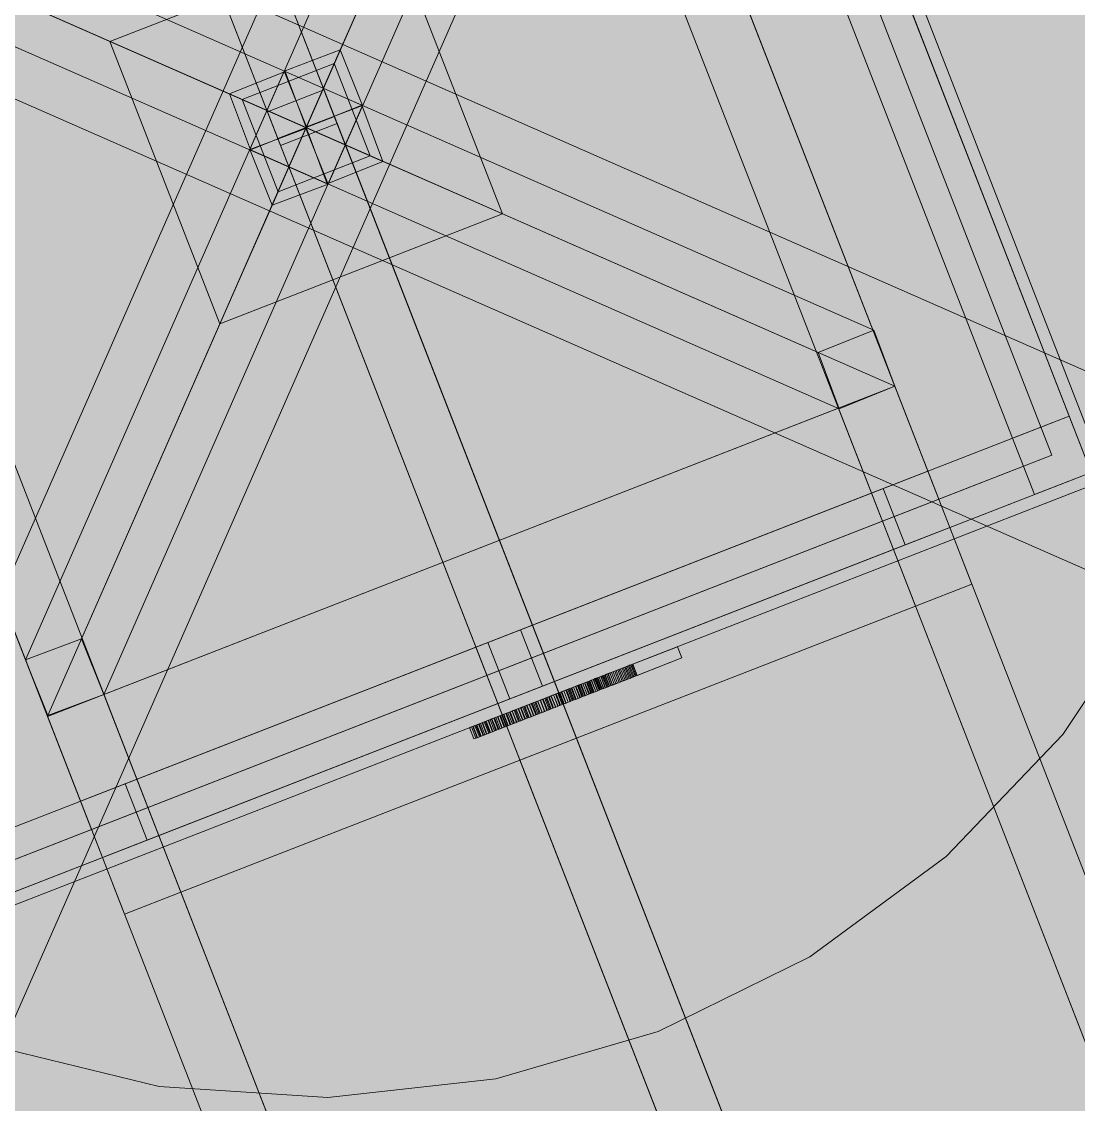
# Model space of a CAD drawing. Header units: metres. Extents: x 2688466 to 2688595, y 1221626 to 1221756.
# Drawn here: x 2688530.163 to 2688531.906, y 1221689.222 to 1221691.008 of the extents above; entities that cross this region are included whole.
import ezdxf

# ---------------------------------------------------------------- set-up
doc = ezdxf.new("R2010")
doc.units = ezdxf.units.M
doc.linetypes.add('AUSGEZOGEN', pattern=[0])
doc.layers.add('Standard', color=7, linetype='AUSGEZOGEN', lineweight=13)
doc.layers.add('Text Decke', color=7, linetype='AUSGEZOGEN', lineweight=25)

# ---------------------------------------------------------------- blocks, each defined once
blk = doc.blocks.new('Kran parametrisch_$F1')
at = {"layer": 'Standard', "color": 1, "linetype": 'AUSGEZOGEN', "lineweight": 18, "transparency": 33554687}
for p, q in [((1, -1), (1, 1)), ((1, -1), (1, 1)), ((1, -1), (1, 1)), ((1, -1), (1, 1)), ((1, -1), (1, 1)), ((1, -1), (1, 1)), ((1, -1), (1, 1)), ((1, -1), (1, 1)), ((1, -1), (1, 1)), ((1, -1), (1, 1)), ((1, -1), (1, 1)), ((1, -1), (1, 1)), ((1, -1), (1, 1)), ((1, -1), (1, 1)), ((1, -1), (1, 1)), ((1, -1), (1, 1)), ((-1, -1), (1, -1)), ((-1, -1), (1, -1)), ((-1, -1), (1, -1)), ((-1, -1), (1, -1)), ((-1, -1), (1, -1)), ((-1, -1), (1, -1)), ((-1, -1), (1, -1)), ((-1, -1), (1, -1)), ((-1, -1), (1, -1)), ((-1, -1), (1, -1)), ((-1, -1), (1, -1)), ((-1, -1), (1, -1)), ((-1, -1), (1, -1)), ((-1, -1), (1, -1)), ((-1, -1), (1, -1)), ((-1, -1), (1, -1))]:
    blk.add_line(p, q, dxfattribs=at)
for points in [[(-0.75, -1), (-0.65, -1), (-0.65, 50), (-0.75, 50)], [(-0.65, -1), (-0.75, -1), (-0.75, 50), (-0.65, 50)], [(-0.75, -1), (-0.75, 50), (-0.75, 50), (-0.75, -1)], [(-0.65, 50), (-0.65, -1), (-0.65, -1), (-0.65, 50)], [(-0.05, -1), (0.05, -1), (0.05, 50), (-0.05, 50)], [(0.05, -1), (-0.05, -1), (-0.05, 50), (0.05, 50)], [(-0.05, -1), (-0.05, 50), (-0.05, 50), (-0.05, -1)], [(-0.05, -1), (0.05, -1), (0.05, 50), (-0.05, 50)], [(0.05, -1), (-0.05, -1), (-0.05, 50), (0.05, 50)], [(-0.05, -1), (-0.05, 50), (-0.05, 50), (-0.05, -1)], [(0.05, 50), (0.05, -1), (0.05, -1), (0.05, 50)], [(0.05, 50), (0.05, -1), (0.05, -1), (0.05, 50)], [(0.65, -1), (0.75, -1), (0.75, 50), (0.65, 50)], [(0.75, -1), (0.65, -1), (0.65, 50), (0.75, 50)], [(0.65, -1), (0.65, 50), (0.65, 50), (0.65, -1)], [(0.75, 50), (0.75, -1), (0.75, -1), (0.75, 50)], [(0.05, 0), (-0.05, 0), (-0.05, 33.3333), (0.05, 33.3333)], [(-0.05, 0), (-0.05, -0.0119), (-0.05, 33.3214), (-0.05, 33.3333)], [(0.05, -0.0119), (0.05, 0), (0.05, 33.3333), (0.05, 33.3214)], [(-0.05, -0.0119), (0.05, -0.0119), (0.05, 33.3214), (-0.05, 33.3214)], [(-1, -1), (1, -1), (1, 1), (-1, 1)], [(-1, -1), (1, -1), (1, 1), (-1, 1)], [(-0.95, -0.95), (-0.75, -0.95), (-0.75, 0.95), (-0.95, 0.95)], [(-0.75, -0.95), (-0.95, -0.95), (-0.95, 0.95), (-0.75, 0.95)], [(0.95, -0.95), (0.95, 0.95), (-0.95, 0.95), (-0.95, -0.95)], [(-0.75, 0.95), (-0.75, -0.95), (-0.75, -0.95), (-0.75, 0.95)], [(0.75, -0.95), (0.95, -0.95), (0.95, 0.95), (0.75, 0.95)], [(0.95, -0.95), (0.75, -0.95), (0.75, 0.95), (0.95, 0.95)], [(0.75, -0.95), (0.75, 0.95), (0.75, 0.95), (0.75, -0.95)], [(0.95, 0.95), (0.95, -0.95), (0.95, -0.95), (0.95, 0.95)], [(0.9, 0.9), (0.9, -0.9), (1, -0.9), (1, 0.9)], [(0.9, -0.9), (0.9, 0.9), (1, 0.9), (1, -0.9)], [(0.9, -0.9), (0.9, 0.9), (0.9, 0.9), (0.9, -0.9)], [(0.9, 0.9), (0.9, -0.9), (1, -0.9), (1, 0.9)], [(0.9, -0.9), (0.9, 0.9), (1, 0.9), (1, -0.9)], [(0.9, -0.9), (0.9, 0.9), (0.9, 0.9), (0.9, -0.9)], [(0.9, 0.9), (0.9, -0.9), (1, -0.9), (1, 0.9)], [(0.9, -0.9), (0.9, 0.9), (1, 0.9), (1, -0.9)], [(0.9, -0.9), (0.9, 0.9), (0.9, 0.9), (0.9, -0.9)], [(0.9, 0.9), (0.9, -0.9), (1, -0.9), (1, 0.9)], [(0.9, -0.9), (0.9, 0.9), (1, 0.9), (1, -0.9)], [(0.9, -0.9), (0.9, 0.9), (0.9, 0.9), (0.9, -0.9)], [(0.9, 0.9), (0.9, -0.9), (1, -0.9), (1, 0.9)], [(0.9, -0.9), (0.9, 0.9), (1, 0.9), (1, -0.9)], [(0.9, -0.9), (0.9, 0.9), (0.9, 0.9), (0.9, -0.9)], [(0.9, 0.9), (0.9, -0.9), (1, -0.9), (1, 0.9)], [(0.9, -0.9), (0.9, 0.9), (1, 0.9), (1, -0.9)], [(0.9, -0.9), (0.9, 0.9), (0.9, 0.9), (0.9, -0.9)], [(0.9, 0.9), (0.9, -0.9), (1, -0.9), (1, 0.9)], [(0.9, -0.9), (0.9, 0.9), (1, 0.9), (1, -0.9)], [(0.9, -0.9), (0.9, 0.9), (0.9, 0.9), (0.9, -0.9)], [(0.9, 0.9), (0.9, -0.9), (1, -0.9), (1, 0.9)], [(0.9, -0.9), (0.9, 0.9), (1, 0.9), (1, -0.9)], [(0.9, -0.9), (0.9, 0.9), (0.9, 0.9), (0.9, -0.9)], [(0.9, 0.9), (0.9, -0.9), (1, -0.9), (1, 0.9)], [(0.9, -0.9), (0.9, 0.9), (1, 0.9), (1, -0.9)], [(0.9, -0.9), (0.9, 0.9), (0.9, 0.9), (0.9, -0.9)], [(0.9, 0.9), (0.9, -0.9), (1, -0.9), (1, 0.9)], [(0.9, -0.9), (0.9, 0.9), (1, 0.9), (1, -0.9)], [(0.9, -0.9), (0.9, 0.9), (0.9, 0.9), (0.9, -0.9)], [(0.9, 0.9), (0.9, -0.9), (1, -0.9), (1, 0.9)], [(0.9, -0.9), (0.9, 0.9), (1, 0.9), (1, -0.9)], [(0.9, -0.9), (0.9, 0.9), (0.9, 0.9), (0.9, -0.9)], [(0.9, 0.9), (0.9, -0.9), (1, -0.9), (1, 0.9)], [(0.9, -0.9), (0.9, 0.9), (1, 0.9), (1, -0.9)], [(0.9, -0.9), (0.9, 0.9), (0.9, 0.9), (0.9, -0.9)], [(0.9, 0.9), (0.9, -0.9), (1, -0.9), (1, 0.9)], [(0.9, -0.9), (0.9, 0.9), (1, 0.9), (1, -0.9)], [(0.9, -0.9), (0.9, 0.9), (0.9, 0.9), (0.9, -0.9)], [(0.9, 0.9), (0.9, -0.9), (1, -0.9), (1, 0.9)], [(0.9, -0.9), (0.9, 0.9), (1, 0.9), (1, -0.9)], [(0.9, -0.9), (0.9, 0.9), (0.9, 0.9), (0.9, -0.9)], [(0.9, 0.9), (0.9, -0.9), (1, -0.9), (1, 0.9)], [(0.9, -0.9), (0.9, 0.9), (1, 0.9), (1, -0.9)], [(0.9, -0.9), (0.9, 0.9), (0.9, 0.9), (0.9, -0.9)], [(0.9, 0.9), (0.9, -0.9), (1, -0.9), (1, 0.9)], [(0.9, -0.9), (0.9, 0.9), (1, 0.9), (1, -0.9)], [(0.9, -0.9), (0.9, 0.9), (0.9, 0.9), (0.9, -0.9)], [(1, 0.9), (1, -0.9), (1, -0.9), (1, 0.9)], [(1, 0.9), (1, -0.9), (1, -0.9), (1, 0.9)], [(1, 0.9), (1, -0.9), (1, -0.9), (1, 0.9)], [(1, 0.9), (1, -0.9), (1, -0.9), (1, 0.9)], [(1, 0.9), (1, -0.9), (1, -0.9), (1, 0.9)], [(1, 0.9), (1, -0.9), (1, -0.9), (1, 0.9)], [(1, 0.9), (1, -0.9), (1, -0.9), (1, 0.9)], [(1, 0.9), (1, -0.9), (1, -0.9), (1, 0.9)], [(1, 0.9), (1, -0.9), (1, -0.9), (1, 0.9)], [(1, 0.9), (1, -0.9), (1, -0.9), (1, 0.9)], [(1, 0.9), (1, -0.9), (1, -0.9), (1, 0.9)], [(1, 0.9), (1, -0.9), (1, -0.9), (1, 0.9)], [(1, 0.9), (1, -0.9), (1, -0.9), (1, 0.9)], [(1, 0.9), (1, -0.9), (1, -0.9), (1, 0.9)], [(1, 0.9), (1, -0.9), (1, -0.9), (1, 0.9)], [(1, 0.9), (1, -0.9), (1, -0.9), (1, 0.9)], [(0.0989, 0.0011), (0, 0), (-0.75, 0.75), (-0.6511, 0.7511)], [(0.0978, -0.0978), (0.0989, 0.0011), (-0.6511, 0.7511), (-0.6522, 0.6522)], [(0, 0), (-0.0011, -0.0989), (-0.7511, 0.6511), (-0.75, 0.75)], [(0.65, 0.75), (0.7489, 0.7489), (-0.0011, -0.0011), (-0.1, 0)], [(0.6511, 0.6511), (0.65, 0.75), (-0.1, 0), (-0.0989, -0.0989)], [(0.7489, 0.7489), (0.75, 0.65), (0, -0.1), (-0.0011, -0.0011)], [(-0.0011, -0.0989), (0.0978, -0.0978), (-0.6522, 0.6522), (-0.7511, 0.6511)], [(0.75, 0.65), (0.6511, 0.6511), (-0.0989, -0.0989), (0, -0.1)], [(-0.25, 0.25), (-0.25, -0.25), (0.25, -0.25), (0.25, 0.25)], [(-0.25, -0.25), (-0.25, 0.25), (-0.0816, 0.0816), (-0.0816, -0.0816)], [(-0.25, 0.25), (0.25, 0.25), (0.0816, 0.0816), (-0.0816, 0.0816)], [(0.25, 0.25), (0.25, -0.25), (0.0816, -0.0816), (0.0816, 0.0816)], [(0, 0.1), (0.0011, 0.0011), (-0.7489, -0.7489), (-0.75, -0.65)], [(0.0989, 0.0989), (0, 0.1), (-0.75, -0.65), (-0.6511, -0.6511)], [(0.1, 0), (0.0989, 0.0989), (-0.6511, -0.6511), (-0.65, -0.75)], [(0, 0), (-0.0989, -0.0011), (-0.0978, 0.0978), (0.0011, 0.0989)], [(0.6511, -0.7511), (0.6522, -0.6522), (-0.0978, 0.0978), (-0.0989, -0.0011)], [(0.6522, -0.6522), (0.7511, -0.6511), (0.0011, 0.0989), (-0.0978, 0.0978)], [(0.0989, 0.0989), (0.1, 0), (0.0011, 0.0011), (0, 0.1)], [(0.7511, -0.6511), (0.75, -0.75), (0, 0), (0.0011, 0.0989)], [(-0.0816, -0.0816), (-0.0816, 0.0816), (0.0816, 0.0816), (0.0816, -0.0816)], [(0.05, 0), (-0.05, 0), (-0.05, 0.0475), (0.05, 0.0475)], [(-0.05, -7.3692), (0.05, -7.3692), (0.05, 0.0475), (-0.05, 0.0475)], [(-0.05, -7.4167), (-0.05, -7.3692), (-0.05, 0.0475), (-0.05, 0)], [(0.05, -7.3692), (0.05, -7.4167), (0.05, 0), (0.05, 0.0475)], [(0.0011, 0.0011), (0.1, 0), (-0.65, -0.75), (-0.7489, -0.7489)], [(0, -0.1), (-0.0989, -0.0989), (-0.1, 0), (-0.0011, -0.0011)], [(0.75, -0.75), (0.6511, -0.7511), (-0.0989, -0.0011), (0, 0)], [(-0.05, 0), (0.05, 0), (0.05, -0.0119), (-0.05, -0.0119)], [(-0.0011, -0.0989), (0, 0), (0.0989, 0.0011), (0.0978, -0.0978)], [(0.05, -7.4167), (-0.05, -7.4167), (-0.05, 0), (0.05, 0)], [(0.25, -0.25), (-0.25, -0.25), (-0.0816, -0.0816), (0.0816, -0.0816)], [(-0.65, -0.75), (-0.6511, -0.6511), (-0.75, -0.65), (-0.7489, -0.7489)], [(0.6511, -0.7511), (0.75, -0.75), (0.7511, -0.6511), (0.6522, -0.6522)], [(-0.75, -0.95), (0.75, -0.95), (0.75, -0.75), (-0.75, -0.75)], [(0.75, -0.95), (-0.75, -0.95), (-0.75, -0.75), (0.75, -0.75)], [(-0.75, -0.75), (0.75, -0.75), (0.75, -0.75), (-0.75, -0.75)], [(-0.75, -0.95), (-0.75, -0.75), (-0.75, -0.75), (-0.75, -0.95)], [(0.75, -0.75), (0.75, -0.95), (0.75, -0.95), (0.75, -0.75)], [(-1, -0.9), (-1, -1), (1, -1), (1, -0.9)], [(-1, -1), (-1, -0.9), (1, -0.9), (1, -1)], [(-1, -0.9), (1, -0.9), (1, -0.9), (-1, -0.9)], [(-1, -0.9), (-1, -1), (1, -1), (1, -0.9)], [(-1, -1), (-1, -0.9), (1, -0.9), (1, -1)], [(-1, -0.9), (1, -0.9), (1, -0.9), (-1, -0.9)], [(-1, -0.9), (-1, -1), (1, -1), (1, -0.9)], [(-1, -1), (-1, -0.9), (1, -0.9), (1, -1)], [(-1, -0.9), (1, -0.9), (1, -0.9), (-1, -0.9)], [(-1, -0.9), (-1, -1), (1, -1), (1, -0.9)], [(-1, -1), (-1, -0.9), (1, -0.9), (1, -1)], [(-1, -0.9), (1, -0.9), (1, -0.9), (-1, -0.9)], [(-1, -0.9), (-1, -1), (1, -1), (1, -0.9)], [(-1, -1), (-1, -0.9), (1, -0.9), (1, -1)], [(-1, -0.9), (1, -0.9), (1, -0.9), (-1, -0.9)], [(-1, -0.9), (-1, -1), (1, -1), (1, -0.9)], [(-1, -1), (-1, -0.9), (1, -0.9), (1, -1)], [(-1, -0.9), (1, -0.9), (1, -0.9), (-1, -0.9)], [(-1, -0.9), (-1, -1), (1, -1), (1, -0.9)], [(-1, -1), (-1, -0.9), (1, -0.9), (1, -1)], [(-1, -0.9), (1, -0.9), (1, -0.9), (-1, -0.9)], [(-1, -0.9), (-1, -1), (1, -1), (1, -0.9)], [(-1, -1), (-1, -0.9), (1, -0.9), (1, -1)], [(-1, -0.9), (1, -0.9), (1, -0.9), (-1, -0.9)], [(-1, -0.9), (-1, -1), (1, -1), (1, -0.9)], [(-1, -1), (-1, -0.9), (1, -0.9), (1, -1)], [(-1, -0.9), (1, -0.9), (1, -0.9), (-1, -0.9)], [(-1, -0.9), (-1, -1), (1, -1), (1, -0.9)], [(-1, -1), (-1, -0.9), (1, -0.9), (1, -1)], [(-1, -0.9), (1, -0.9), (1, -0.9), (-1, -0.9)], [(-1, -0.9), (-1, -1), (1, -1), (1, -0.9)], [(-1, -1), (-1, -0.9), (1, -0.9), (1, -1)], [(-1, -0.9), (1, -0.9), (1, -0.9), (-1, -0.9)], [(-1, -0.9), (-1, -1), (1, -1), (1, -0.9)], [(-1, -1), (-1, -0.9), (1, -0.9), (1, -1)], [(-1, -0.9), (1, -0.9), (1, -0.9), (-1, -0.9)], [(-1, -0.9), (-1, -1), (1, -1), (1, -0.9)], [(-1, -1), (-1, -0.9), (1, -0.9), (1, -1)], [(-1, -0.9), (1, -0.9), (1, -0.9), (-1, -0.9)], [(-1, -0.9), (-1, -1), (1, -1), (1, -0.9)], [(-1, -1), (-1, -0.9), (1, -0.9), (1, -1)], [(-1, -0.9), (1, -0.9), (1, -0.9), (-1, -0.9)], [(-1, -0.9), (-1, -1), (1, -1), (1, -0.9)], [(-1, -1), (-1, -0.9), (1, -0.9), (1, -1)], [(-1, -0.9), (1, -0.9), (1, -0.9), (-1, -0.9)], [(-1, -0.9), (-1, -1), (1, -1), (1, -0.9)], [(-1, -1), (-1, -0.9), (1, -0.9), (1, -1)], [(-1, -0.9), (1, -0.9), (1, -0.9), (-1, -0.9)], [(-0.75, -1), (-0.6711, -1), (-0.6711, -0.9), (-0.75, -0.9)], [(-0.05, -0.9), (-0.05, -1), (-0.75, -1), (-0.75, -0.9)], [(0.0289, -0.9), (-0.05, -0.9), (-0.75, -0.9), (-0.6711, -0.9)], [(0.0289, -1), (0.0289, -0.9), (-0.6711, -0.9), (-0.6711, -1)], [(0.0289, -1), (-0.05, -1), (-0.05, -0.9), (0.0289, -0.9)], [(0.05, -1), (-0.0289, -1), (-0.0289, -0.9), (0.05, -0.9)], [(0.6711, -0.9), (0.75, -0.9), (0.05, -0.9), (-0.0289, -0.9)], [(0.6711, -1), (0.6711, -0.9), (-0.0289, -0.9), (-0.0289, -1)], [(0.75, -0.9), (0.75, -1), (0.05, -1), (0.05, -0.9)], [(0.6711, -1), (0.75, -1), (0.75, -0.9), (0.6711, -0.9)], [(1, -0.9), (0.9, -0.9), (0.9, -0.9), (1, -0.9)], [(0.9, -0.9), (0.9, -1), (1, -1), (1, -0.9)], [(0.9, -1), (0.9, -0.9), (1, -0.9), (1, -1)], [(0.9, -1), (0.9, -0.9), (0.9, -0.9), (0.9, -1)], [(0.9, -0.9), (1, -0.9), (1, -0.9), (0.9, -0.9)], [(1, -0.9), (0.9, -0.9), (0.9, -0.9), (1, -0.9)], [(0.9, -0.9), (0.9, -1), (1, -1), (1, -0.9)], [(0.9, -1), (0.9, -0.9), (1, -0.9), (1, -1)], [(0.9, -1), (0.9, -0.9), (0.9, -0.9), (0.9, -1)], [(0.9, -0.9), (1, -0.9), (1, -0.9), (0.9, -0.9)], [(1, -0.9), (0.9, -0.9), (0.9, -0.9), (1, -0.9)], [(0.9, -0.9), (0.9, -1), (1, -1), (1, -0.9)], [(0.9, -1), (0.9, -0.9), (1, -0.9), (1, -1)], [(0.9, -1), (0.9, -0.9), (0.9, -0.9), (0.9, -1)], [(0.9, -0.9), (1, -0.9), (1, -0.9), (0.9, -0.9)], [(1, -0.9), (0.9, -0.9), (0.9, -0.9), (1, -0.9)], [(0.9, -0.9), (0.9, -1), (1, -1), (1, -0.9)], [(0.9, -1), (0.9, -0.9), (1, -0.9), (1, -1)], [(0.9, -1), (0.9, -0.9), (0.9, -0.9), (0.9, -1)], [(0.9, -0.9), (1, -0.9), (1, -0.9), (0.9, -0.9)], [(1, -0.9), (0.9, -0.9), (0.9, -0.9), (1, -0.9)], [(0.9, -0.9), (0.9, -1), (1, -1), (1, -0.9)], [(0.9, -1), (0.9, -0.9), (1, -0.9), (1, -1)], [(0.9, -1), (0.9, -0.9), (0.9, -0.9), (0.9, -1)], [(0.9, -0.9), (1, -0.9), (1, -0.9), (0.9, -0.9)], [(1, -0.9), (0.9, -0.9), (0.9, -0.9), (1, -0.9)], [(0.9, -0.9), (0.9, -1), (1, -1), (1, -0.9)], [(0.9, -1), (0.9, -0.9), (1, -0.9), (1, -1)], [(0.9, -1), (0.9, -0.9), (0.9, -0.9), (0.9, -1)], [(0.9, -0.9), (1, -0.9), (1, -0.9), (0.9, -0.9)], [(1, -0.9), (0.9, -0.9), (0.9, -0.9), (1, -0.9)], [(0.9, -0.9), (0.9, -1), (1, -1), (1, -0.9)], [(0.9, -1), (0.9, -0.9), (1, -0.9), (1, -1)], [(0.9, -1), (0.9, -0.9), (0.9, -0.9), (0.9, -1)], [(0.9, -0.9), (1, -0.9), (1, -0.9), (0.9, -0.9)], [(1, -0.9), (0.9, -0.9), (0.9, -0.9), (1, -0.9)], [(0.9, -0.9), (0.9, -1), (1, -1), (1, -0.9)], [(0.9, -1), (0.9, -0.9), (1, -0.9), (1, -1)], [(0.9, -1), (0.9, -0.9), (0.9, -0.9), (0.9, -1)], [(0.9, -0.9), (1, -0.9), (1, -0.9), (0.9, -0.9)], [(1, -0.9), (0.9, -0.9), (0.9, -0.9), (1, -0.9)], [(0.9, -0.9), (0.9, -1), (1, -1), (1, -0.9)], [(0.9, -1), (0.9, -0.9), (1, -0.9), (1, -1)], [(0.9, -1), (0.9, -0.9), (0.9, -0.9), (0.9, -1)], [(0.9, -0.9), (1, -0.9), (1, -0.9), (0.9, -0.9)], [(1, -0.9), (0.9, -0.9), (0.9, -0.9), (1, -0.9)], [(0.9, -0.9), (0.9, -1), (1, -1), (1, -0.9)], [(0.9, -1), (0.9, -0.9), (1, -0.9), (1, -1)], [(0.9, -1), (0.9, -0.9), (0.9, -0.9), (0.9, -1)], [(0.9, -0.9), (1, -0.9), (1, -0.9), (0.9, -0.9)], [(1, -0.9), (0.9, -0.9), (0.9, -0.9), (1, -0.9)], [(0.9, -0.9), (0.9, -1), (1, -1), (1, -0.9)], [(0.9, -1), (0.9, -0.9), (1, -0.9), (1, -1)], [(0.9, -1), (0.9, -0.9), (0.9, -0.9), (0.9, -1)], [(0.9, -0.9), (1, -0.9), (1, -0.9), (0.9, -0.9)], [(1, -0.9), (0.9, -0.9), (0.9, -0.9), (1, -0.9)], [(0.9, -0.9), (0.9, -1), (1, -1), (1, -0.9)], [(0.9, -1), (0.9, -0.9), (1, -0.9), (1, -1)], [(0.9, -1), (0.9, -0.9), (0.9, -0.9), (0.9, -1)], [(0.9, -0.9), (1, -0.9), (1, -0.9), (0.9, -0.9)], [(1, -0.9), (0.9, -0.9), (0.9, -0.9), (1, -0.9)], [(0.9, -0.9), (0.9, -1), (1, -1), (1, -0.9)], [(0.9, -1), (0.9, -0.9), (1, -0.9), (1, -1)], [(0.9, -1), (0.9, -0.9), (0.9, -0.9), (0.9, -1)], [(0.9, -0.9), (1, -0.9), (1, -0.9), (0.9, -0.9)], [(1, -0.9), (0.9, -0.9), (0.9, -0.9), (1, -0.9)], [(0.9, -0.9), (0.9, -1), (1, -1), (1, -0.9)], [(0.9, -1), (0.9, -0.9), (1, -0.9), (1, -1)], [(0.9, -1), (0.9, -0.9), (0.9, -0.9), (0.9, -1)], [(0.9, -0.9), (1, -0.9), (1, -0.9), (0.9, -0.9)], [(1, -0.9), (0.9, -0.9), (0.9, -0.9), (1, -0.9)], [(0.9, -0.9), (0.9, -1), (1, -1), (1, -0.9)], [(0.9, -1), (0.9, -0.9), (1, -0.9), (1, -1)], [(0.9, -1), (0.9, -0.9), (0.9, -0.9), (0.9, -1)], [(0.9, -0.9), (1, -0.9), (1, -0.9), (0.9, -0.9)], [(1, -0.9), (0.9, -0.9), (0.9, -0.9), (1, -0.9)], [(0.9, -0.9), (0.9, -1), (1, -1), (1, -0.9)], [(0.9, -1), (0.9, -0.9), (1, -0.9), (1, -1)], [(0.9, -1), (0.9, -0.9), (0.9, -0.9), (0.9, -1)], [(0.9, -0.9), (1, -0.9), (1, -0.9), (0.9, -0.9)], [(1, -0.9), (1, -1), (1, -1), (1, -0.9)], [(1, -0.9), (1, -1), (1, -1), (1, -0.9)], [(1, -0.9), (1, -1), (1, -1), (1, -0.9)], [(1, -0.9), (1, -1), (1, -1), (1, -0.9)], [(1, -0.9), (1, -1), (1, -1), (1, -0.9)], [(1, -0.9), (1, -1), (1, -1), (1, -0.9)], [(1, -0.9), (1, -1), (1, -1), (1, -0.9)], [(1, -0.9), (1, -1), (1, -1), (1, -0.9)], [(1, -0.9), (1, -1), (1, -1), (1, -0.9)], [(1, -0.9), (1, -1), (1, -1), (1, -0.9)], [(1, -0.9), (1, -1), (1, -1), (1, -0.9)], [(1, -0.9), (1, -1), (1, -1), (1, -0.9)], [(1, -0.9), (1, -1), (1, -1), (1, -0.9)], [(1, -0.9), (1, -1), (1, -1), (1, -0.9)], [(1, -0.9), (1, -1), (1, -1), (1, -0.9)], [(1, -0.9), (1, -1), (1, -1), (1, -0.9)], [(1, -0.9), (1, -1), (1, -1), (1, -0.9)], [(1, -0.9), (1, -1), (1, -1), (1, -0.9)], [(1, -0.9), (1, -1), (1, -1), (1, -0.9)], [(1, -0.9), (1, -1), (1, -1), (1, -0.9)], [(1, -0.9), (1, -1), (1, -1), (1, -0.9)], [(1, -0.9), (1, -1), (1, -1), (1, -0.9)], [(1, -0.9), (1, -1), (1, -1), (1, -0.9)], [(1, -0.9), (1, -1), (1, -1), (1, -0.9)], [(1, -0.9), (1, -1), (1, -1), (1, -0.9)], [(1, -0.9), (1, -1), (1, -1), (1, -0.9)], [(1, -0.9), (1, -1), (1, -1), (1, -0.9)], [(1, -0.9), (1, -1), (1, -1), (1, -0.9)], [(1, -0.9), (1, -1), (1, -1), (1, -0.9)], [(1, -0.9), (1, -1), (1, -1), (1, -0.9)], [(1, -0.9), (1, -1), (1, -1), (1, -0.9)], [(1, -0.9), (1, -1), (1, -1), (1, -0.9)], [(-0.75, -0.95), (-0.95, -0.95), (-0.95, -0.95), (-0.75, -0.95)], [(0.75, -0.95), (-0.75, -0.95), (-0.75, -0.95), (0.75, -0.95)], [(0.95, -0.95), (0.75, -0.95), (0.75, -0.95), (0.95, -0.95)], [(1, -1), (-1, -1), (-1, -1), (1, -1)], [(1, -1), (-1, -1), (-1, -1), (1, -1)], [(1, -1), (-1, -1), (-1, -1), (1, -1)], [(1, -1), (-1, -1), (-1, -1), (1, -1)], [(1, -1), (-1, -1), (-1, -1), (1, -1)], [(1, -1), (-1, -1), (-1, -1), (1, -1)], [(1, -1), (-1, -1), (-1, -1), (1, -1)], [(1, -1), (-1, -1), (-1, -1), (1, -1)], [(1, -1), (-1, -1), (-1, -1), (1, -1)], [(1, -1), (-1, -1), (-1, -1), (1, -1)], [(1, -1), (-1, -1), (-1, -1), (1, -1)], [(1, -1), (-1, -1), (-1, -1), (1, -1)], [(1, -1), (-1, -1), (-1, -1), (1, -1)], [(1, -1), (-1, -1), (-1, -1), (1, -1)], [(1, -1), (-1, -1), (-1, -1), (1, -1)], [(1, -1), (-1, -1), (-1, -1), (1, -1)], [(-0.65, -1), (-0.75, -1), (-0.75, -1), (-0.65, -1)], [(-0.05, -1), (0.0289, -1), (-0.6711, -1), (-0.75, -1)], [(-0.75, -11), (-0.65, -11), (-0.65, -1), (-0.75, -1)], [(-0.65, -11), (-0.75, -11), (-0.75, -1), (-0.65, -1)], [(-0.75, -1), (-0.65, -1), (-0.65, -1), (-0.75, -1)], [(-0.75, -11), (-0.75, -1), (-0.75, -1), (-0.75, -11)], [(-0.75, -11), (-0.65, -11), (-0.65, -1), (-0.75, -1)], [(-0.65, -11), (-0.75, -11), (-0.75, -1), (-0.65, -1)], [(-0.75, -1), (-0.65, -1), (-0.65, -1), (-0.75, -1)], [(-0.75, -11), (-0.75, -1), (-0.75, -1), (-0.75, -11)], [(-0.75, -1.1), (-0.65, -1.1), (-0.65, -1), (-0.75, -1)], [(-0.65, -1.1), (-0.75, -1.1), (-0.75, -1), (-0.65, -1)], [(-0.75, -1), (-0.65, -1), (-0.65, -1), (-0.75, -1)], [(-0.75, -1.1), (-0.75, -1), (-0.75, -1), (-0.75, -1.1)], [(-0.65, -1), (-0.65, -11), (-0.65, -11), (-0.65, -1)], [(-0.65, -1), (-0.65, -11), (-0.65, -11), (-0.65, -1)], [(-0.65, -1.1), (0.65, -1.1), (0.65, -1), (-0.65, -1)], [(0.65, -1.1), (-0.65, -1.1), (-0.65, -1), (0.65, -1)], [(-0.65, -1), (0.65, -1), (0.65, -1), (-0.65, -1)], [(-0.65, -1.1), (-0.65, -1), (-0.65, -1), (-0.65, -1.1)], [(-0.65, -1.1), (0.65, -1.1), (0.65, -1), (-0.65, -1)], [(0.65, -1.1), (-0.65, -1.1), (-0.65, -1), (0.65, -1)], [(-0.65, -1), (0.65, -1), (0.65, -1), (-0.65, -1)], [(-0.65, -1.1), (-0.65, -1), (-0.65, -1), (-0.65, -1.1)], [(-0.65, -1), (-0.65, -1.1), (-0.65, -1.1), (-0.65, -1)], [(0.05, -1), (-0.05, -1), (-0.05, -1), (0.05, -1)], [(0.05, -1), (-0.05, -1), (-0.05, -1), (0.05, -1)], [(0.75, -1), (0.6711, -1), (-0.0289, -1), (0.05, -1)], [(0.75, -1), (0.65, -1), (0.65, -1), (0.75, -1)], [(0.65, -11), (0.75, -11), (0.75, -1), (0.65, -1)], [(0.75, -11), (0.65, -11), (0.65, -1), (0.75, -1)], [(0.65, -1), (0.75, -1), (0.75, -1), (0.65, -1)], [(0.65, -11), (0.65, -1), (0.65, -1), (0.65, -11)], [(0.65, -11), (0.75, -11), (0.75, -1), (0.65, -1)], [(0.75, -11), (0.65, -11), (0.65, -1), (0.75, -1)], [(0.65, -1), (0.75, -1), (0.75, -1), (0.65, -1)], [(0.65, -11), (0.65, -1), (0.65, -1), (0.65, -11)], [(0.65, -1), (0.65, -1.1), (0.65, -1.1), (0.65, -1)], [(0.65, -1), (0.65, -1.1), (0.65, -1.1), (0.65, -1)], [(0.65, -1.1), (0.75, -1.1), (0.75, -1), (0.65, -1)], [(0.75, -1.1), (0.65, -1.1), (0.65, -1), (0.75, -1)], [(0.65, -1), (0.75, -1), (0.75, -1), (0.65, -1)], [(0.65, -1.1), (0.65, -1), (0.65, -1), (0.65, -1.1)], [(0.75, -1), (0.75, -11), (0.75, -11), (0.75, -1)], [(0.75, -1), (0.75, -11), (0.75, -11), (0.75, -1)], [(0.75, -1), (0.75, -1.1), (0.75, -1.1), (0.75, -1)], [(1, -1), (0.9, -1), (0.9, -1), (1, -1)], [(1, -1), (0.9, -1), (0.9, -1), (1, -1)], [(1, -1), (0.9, -1), (0.9, -1), (1, -1)], [(1, -1), (0.9, -1), (0.9, -1), (1, -1)], [(1, -1), (0.9, -1), (0.9, -1), (1, -1)], [(1, -1), (0.9, -1), (0.9, -1), (1, -1)], [(1, -1), (0.9, -1), (0.9, -1), (1, -1)], [(1, -1), (0.9, -1), (0.9, -1), (1, -1)], [(1, -1), (0.9, -1), (0.9, -1), (1, -1)], [(1, -1), (0.9, -1), (0.9, -1), (1, -1)], [(1, -1), (0.9, -1), (0.9, -1), (1, -1)], [(1, -1), (0.9, -1), (0.9, -1), (1, -1)], [(1, -1), (0.9, -1), (0.9, -1), (1, -1)], [(1, -1), (0.9, -1), (0.9, -1), (1, -1)], [(1, -1), (0.9, -1), (0.9, -1), (1, -1)], [(1, -1), (0.9, -1), (0.9, -1), (1, -1)], [(-0.65, -1.1), (-0.75, -1.1), (-0.75, -1.1), (-0.65, -1.1)], [(0.65, -1.1), (-0.65, -1.1), (-0.65, -1.1), (0.65, -1.1)], [(0.65, -1.1), (-0.65, -1.1), (-0.65, -1.1), (0.65, -1.1)], [(-0.05, -10.9), (0.05, -10.9), (0.05, -1.1), (-0.05, -1.1)], [(0.05, -10.9), (-0.05, -10.9), (-0.05, -1.1), (0.05, -1.1)], [(-0.05, -1.1), (0.05, -1.1), (0.05, -1.1), (-0.05, -1.1)], [(-0.05, -10.9), (-0.05, -1.1), (-0.05, -1.1), (-0.05, -10.9)], [(0.05, -1.1), (0.05, -10.9), (0.05, -10.9), (0.05, -1.1)], [(0.75, -1.1), (0.65, -1.1), (0.65, -1.1), (0.75, -1.1)], [(-0.8, -1.3856), (-1.0285, -1.2257), (-1.0285, -1.2257), (-0.8, -1.3856)], [(-0.8, -1.3856), (-1.0285, -1.2257), (-1.0285, -1.2257), (-0.8, -1.3856)], [(1.0285, -1.2257), (0.8, -1.3856), (0.8, -1.3856), (1.0285, -1.2257)], [(1.0285, -1.2257), (0.8, -1.3856), (0.8, -1.3856), (1.0285, -1.2257)], [(-0.5472, -1.5035), (-0.8, -1.3856), (-0.8, -1.3856), (-0.5472, -1.5035)], [(-0.5472, -1.5035), (-0.8, -1.3856), (-0.8, -1.3856), (-0.5472, -1.5035)], [(0.8, -1.3856), (0.5472, -1.5035), (0.5472, -1.5035), (0.8, -1.3856)], [(0.8, -1.3856), (0.5472, -1.5035), (0.5472, -1.5035), (0.8, -1.3856)], [(-0.2778, -1.5757), (-0.5472, -1.5035), (-0.5472, -1.5035), (-0.2778, -1.5757)], [(-0.2778, -1.5757), (-0.5472, -1.5035), (-0.5472, -1.5035), (-0.2778, -1.5757)], [(0.5472, -1.5035), (0.2778, -1.5757), (0.2778, -1.5757), (0.5472, -1.5035)], [(0.5472, -1.5035), (0.2778, -1.5757), (0.2778, -1.5757), (0.5472, -1.5035)], [(0, -1.6), (-0.2778, -1.5757), (-0.2778, -1.5757), (0, -1.6)], [(0, -1.6), (-0.2778, -1.5757), (-0.2778, -1.5757), (0, -1.6)], [(0.2778, -1.5757), (0, -1.6), (0, -1.6), (0.2778, -1.5757)], [(0.2778, -1.5757), (0, -1.6), (0, -1.6), (0.2778, -1.5757)]]:
    blk.add_lwpolyline(points, close=True, dxfattribs=at)
at = {"layer": 'Standard', "color": 253, "linetype": 'AUSGEZOGEN', "lineweight": 18, "transparency": 33554687}
for points in [[(-2.192, 2.4042), (-2.4042, 2.192), (2.192, -2.4042), (2.4042, -2.192)], [(-2.4042, 2.192), (-2.192, 2.4042), (2.4042, -2.192), (2.192, -2.4042)], [(2.192, 2.4042), (-2.4042, -2.192), (-2.192, -2.4042), (2.4042, 2.192)], [(-2.4042, -2.192), (2.192, 2.4042), (2.4042, 2.192), (-2.192, -2.4042)], [(-2.4042, -2.192), (2.192, 2.4042), (2.192, 2.4042), (-2.4042, -2.192)], [(-2.192, 2.4042), (2.4042, -2.192), (2.4042, -2.192), (-2.192, 2.4042)], [(2.192, -2.4042), (-2.4042, 2.192), (-2.4042, 2.192), (2.192, -2.4042)], [(2.4042, 2.192), (-2.192, -2.4042), (-2.192, -2.4042), (2.4042, 2.192)]]:
    blk.add_lwpolyline(points, close=True, dxfattribs=at)
at = {"layer": 'Standard', "color": 1, "linetype": 'AUSGEZOGEN', "lineweight": 18, "transparency": 33554687}
for points in [[(-1.3856, 0.8), (-1.5035, 0.5472), (-1.5757, 0.2778), (-1.6, 0), (-1.5757, -0.2778), (-1.5035, -0.5472), (-1.3856, -0.8), (-1.2257, -1.0285), (-1.0285, -1.2257), (-0.8, -1.3856), (-0.5472, -1.5035), (-0.2778, -1.5757), (0, -1.6), (0.2778, -1.5757), (0.5472, -1.5035), (0.8, -1.3856), (1.0285, -1.2257)], [(1.0285, -1.2257), (0.8, -1.3856), (0.5472, -1.5035), (0.2778, -1.5757), (0, -1.6), (-0.2778, -1.5757), (-0.5472, -1.5035), (-0.8, -1.3856), (-1.0285, -1.2257), (-1.2257, -1.0285), (-1.3856, -0.8), (-1.5035, -0.5472), (-1.5757, -0.2778), (-1.6, 0), (-1.5757, 0.2778), (-1.5035, 0.5472), (-1.3856, 0.8)], [(-1.3856, 0.8), (-1.5035, 0.5472), (-1.5757, 0.2778), (-1.6, 0), (-1.5757, -0.2778), (-1.5035, -0.5472), (-1.3856, -0.8), (-1.2257, -1.0285), (-1.0285, -1.2257), (-0.8, -1.3856), (-0.5472, -1.5035), (-0.2778, -1.5757), (0, -1.6), (0.2778, -1.5757), (0.5472, -1.5035), (0.8, -1.3856), (1.0285, -1.2257)], [(1.0285, -1.2257), (0.8, -1.3856), (0.5472, -1.5035), (0.2778, -1.5757), (0, -1.6), (-0.2778, -1.5757), (-0.5472, -1.5035), (-0.8, -1.3856), (-1.0285, -1.2257), (-1.2257, -1.0285), (-1.3856, -0.8), (-1.5035, -0.5472), (-1.5757, -0.2778), (-1.6, 0), (-1.5757, 0.2778), (-1.5035, 0.5472), (-1.3856, 0.8)]]:
    blk.add_lwpolyline(points, dxfattribs=at)
at = {"layer": 'Standard', "color": 7, "linetype": 'AUSGEZOGEN', "lineweight": 18, "transparency": 33554687}
for points in [[(1, -1), (1, 0.026), (1, 1.5), (2.25, 1.5), (2.25, 0.026), (2.25, -1)], [(1, -1), (1, -1), (1, 0.026), (1, -0.1577), (1, 1.1026), (1, 1)], [(1, -1), (1.02, -1), (1.02, 1), (1, 1)], [(1.02, -1), (1, -1), (1, 1), (1.02, 1)], [(1, -1), (1, 1), (1, 1), (1, -1)], [(1, -1), (1, 1), (2.25, 1), (2.25, -1)], [(1.02, 1), (1.02, -1), (1.02, -1), (1.02, 1)], [(-0.65, -2.25), (-0.65, -0.75), (0.65, -0.75), (0.65, -2.25)], [(0.65, -2.25), (0.65, -0.75), (-0.65, -0.75), (-0.65, -2.25)], [(-0.65, -0.75), (-0.65, -0.75), (0.65, -0.75), (0.65, -0.75)], [(-0.65, -2.25), (-0.65, -2.25), (-0.65, -0.75), (-0.65, -0.75)], [(0.65, -0.75), (0.65, -0.75), (0.65, -2.25), (0.65, -2.25)], [(-1, -1), (-1, -1.02), (1, -1.02), (1, -1)], [(-1, -1.02), (-1, -1), (1, -1), (1, -1.02)], [(-1, -1), (1, -1), (1, -1), (-1, -1)], [(1, -1.02), (-1, -1.02), (-1, -1.02), (1, -1.02)], [(0.137, -1.02), (0.26, -1.02), (0.26, -1.02), (0.181, -1.02), (0.1791, -1.02), (0.1772, -1.02), (0.1752, -1.02), (0.1732, -1.02), (0.171, -1.02), (0.1688, -1.02), (0.1666, -1.02), (0.1643, -1.02), (0.1619, -1.02), (0.1594, -1.02), (0.1569, -1.02), (0.1543, -1.02), (0.1516, -1.02), (0.1489, -1.02), (0.1461, -1.02), (0.1433, -1.02), (0.1404, -1.02), (0.1374, -1.02), (0.1343, -1.02), (0.1312, -1.02), (0.128, -1.02), (0.1248, -1.02), (0.1214, -1.02), (0.118, -1.02), (0.1146, -1.02), (0.1111, -1.02), (0.1075, -1.02), (0.1038, -1.02), (0.1001, -1.02), (0.0963, -1.02), (0.0924, -1.02), (0.0884, -1.02), (0.0844, -1.02), (0.0804, -1.02), (0.0762, -1.02), (0.072, -1.02), (0.0677, -1.02), (0.0633, -1.02), (0.0588, -1.02), (0.0544, -1.02), (0.0499, -1.02), (0.0453, -1.02), (0.0408, -1.02), (0.0361, -1.02), (0.0315, -1.02), (0.0268, -1.02), (0.0221, -1.02), (0.0173, -1.02), (0.0125, -1.02), (0.0077, -1.02), (0.0028, -1.02), (-0.0021, -1.02), (-0.007, -1.02), (-0.012, -1.02), (-0.017, -1.02), (-0.0221, -1.02), (-0.0272, -1.02), (-0.0323, -1.02), (-0.0375, -1.02), (-0.0427, -1.02), (-0.0479, -1.02), (-0.0532, -1.02), (-0.0585, -1.02), (-0.0639, -1.02), (-0.0692, -1.02), (-0.0747, -1.02), (-0.0801, -1.02), (-0.0856, -1.02), (-0.0912, -1.02), (-0.0967, -1.02), (-0.1024, -1.02), (-0.108, -1.02), (-0.108, -1.02), (-0.1048, -1.02), (-0.1016, -1.02), (-0.0984, -1.02), (-0.0952, -1.02), (-0.0919, -1.02), (-0.0886, -1.02), (-0.0853, -1.02), (-0.0819, -1.02), (-0.0786, -1.02), (-0.0752, -1.02), (-0.0718, -1.02), (-0.0683, -1.02), (-0.0649, -1.02), (-0.0614, -1.02), (-0.0579, -1.02), (-0.0544, -1.02), (-0.0508, -1.02), (-0.0473, -1.02), (-0.0437, -1.02), (-0.04, -1.02), (-0.0364, -1.02), (-0.0327, -1.02), (-0.029, -1.02), (-0.0253, -1.02), (-0.0216, -1.02), (-0.0178, -1.02), (-0.0141, -1.02), (-0.0103, -1.02), (-0.0064, -1.02), (-0.0026, -1.02), (0.0013, -1.02), (0.0052, -1.02), (0.0091, -1.02), (0.013, -1.02), (0.017, -1.02), (0.021, -1.02), (0.025, -1.02), (0.0289, -1.02), (0.0328, -1.02), (0.0367, -1.02), (0.0405, -1.02), (0.0442, -1.02), (0.048, -1.02), (0.0517, -1.02), (0.0553, -1.02), (0.0589, -1.02), (0.0625, -1.02), (0.066, -1.02), (0.0694, -1.02), (0.0729, -1.02), (0.0762, -1.02), (0.0796, -1.02), (0.0829, -1.02), (0.0861, -1.02), (0.0893, -1.02), (0.0925, -1.02), (0.0956, -1.02), (0.0987, -1.02), (0.1017, -1.02), (0.1047, -1.02), (0.1076, -1.02), (0.1105, -1.02), (0.1134, -1.02), (0.1162, -1.02), (0.119, -1.02), (0.1217, -1.02), (0.1243, -1.02), (0.127, -1.02), (0.1295, -1.02), (0.1321, -1.02), (0.1346, -1.02), (0.137, -1.02)], [(-0.108, -1.02), (-0.1024, -1.02), (-0.1024, -1.04), (-0.108, -1.04)], [(-0.108, -1.02), (-0.108, -1.02), (-0.108, -1.04), (-0.108, -1.04)], [(-0.1048, -1.02), (-0.108, -1.02), (-0.108, -1.04), (-0.1048, -1.04)], [(-0.1016, -1.02), (-0.1048, -1.02), (-0.1048, -1.04), (-0.1016, -1.04)], [(-0.1024, -1.02), (-0.0967, -1.02), (-0.0967, -1.04), (-0.1024, -1.04)], [(-0.0984, -1.02), (-0.1016, -1.02), (-0.1016, -1.04), (-0.0984, -1.04)], [(-0.0952, -1.02), (-0.0984, -1.02), (-0.0984, -1.04), (-0.0952, -1.04)], [(-0.0967, -1.02), (-0.0912, -1.02), (-0.0912, -1.04), (-0.0967, -1.04)], [(-0.0919, -1.02), (-0.0952, -1.02), (-0.0952, -1.04), (-0.0919, -1.04)], [(-0.0886, -1.02), (-0.0919, -1.02), (-0.0919, -1.04), (-0.0886, -1.04)], [(-0.0912, -1.02), (-0.0856, -1.02), (-0.0856, -1.04), (-0.0912, -1.04)], [(-0.0853, -1.02), (-0.0886, -1.02), (-0.0886, -1.04), (-0.0853, -1.04)], [(-0.0856, -1.02), (-0.0801, -1.02), (-0.0801, -1.04), (-0.0856, -1.04)], [(-0.0819, -1.02), (-0.0853, -1.02), (-0.0853, -1.04), (-0.0819, -1.04)], [(-0.0786, -1.02), (-0.0819, -1.02), (-0.0819, -1.04), (-0.0786, -1.04)], [(-0.0801, -1.02), (-0.0747, -1.02), (-0.0747, -1.04), (-0.0801, -1.04)], [(-0.0752, -1.02), (-0.0786, -1.02), (-0.0786, -1.04), (-0.0752, -1.04)], [(-0.0718, -1.02), (-0.0752, -1.02), (-0.0752, -1.04), (-0.0718, -1.04)], [(-0.0747, -1.02), (-0.0692, -1.02), (-0.0692, -1.04), (-0.0747, -1.04)], [(-0.0683, -1.02), (-0.0718, -1.02), (-0.0718, -1.04), (-0.0683, -1.04)], [(-0.0692, -1.02), (-0.0639, -1.02), (-0.0639, -1.04), (-0.0692, -1.04)], [(-0.0649, -1.02), (-0.0683, -1.02), (-0.0683, -1.04), (-0.0649, -1.04)], [(-0.0614, -1.02), (-0.0649, -1.02), (-0.0649, -1.04), (-0.0614, -1.04)], [(-0.0639, -1.02), (-0.0585, -1.02), (-0.0585, -1.04), (-0.0639, -1.04)], [(-0.0579, -1.02), (-0.0614, -1.02), (-0.0614, -1.04), (-0.0579, -1.04)], [(-0.0585, -1.02), (-0.0532, -1.02), (-0.0532, -1.04), (-0.0585, -1.04)], [(-0.0544, -1.02), (-0.0579, -1.02), (-0.0579, -1.04), (-0.0544, -1.04)], [(-0.0508, -1.02), (-0.0544, -1.02), (-0.0544, -1.04), (-0.0508, -1.04)], [(-0.0532, -1.02), (-0.0479, -1.02), (-0.0479, -1.04), (-0.0532, -1.04)], [(-0.0473, -1.02), (-0.0508, -1.02), (-0.0508, -1.04), (-0.0473, -1.04)], [(-0.0479, -1.02), (-0.0427, -1.02), (-0.0427, -1.04), (-0.0479, -1.04)], [(-0.0437, -1.02), (-0.0473, -1.02), (-0.0473, -1.04), (-0.0437, -1.04)], [(-0.04, -1.02), (-0.0437, -1.02), (-0.0437, -1.04), (-0.04, -1.04)], [(-0.0427, -1.02), (-0.0375, -1.02), (-0.0375, -1.04), (-0.0427, -1.04)], [(-0.0364, -1.02), (-0.04, -1.02), (-0.04, -1.04), (-0.0364, -1.04)], [(-0.0375, -1.02), (-0.0323, -1.02), (-0.0323, -1.04), (-0.0375, -1.04)], [(-0.0327, -1.02), (-0.0364, -1.02), (-0.0364, -1.04), (-0.0327, -1.04)], [(-0.029, -1.02), (-0.0327, -1.02), (-0.0327, -1.04), (-0.029, -1.04)], [(-0.0323, -1.02), (-0.0272, -1.02), (-0.0272, -1.04), (-0.0323, -1.04)], [(-0.0253, -1.02), (-0.029, -1.02), (-0.029, -1.04), (-0.0253, -1.04)], [(-0.0272, -1.02), (-0.0221, -1.02), (-0.0221, -1.04), (-0.0272, -1.04)], [(-0.0216, -1.02), (-0.0253, -1.02), (-0.0253, -1.04), (-0.0216, -1.04)], [(-0.0221, -1.02), (-0.017, -1.02), (-0.017, -1.04), (-0.0221, -1.04)], [(-0.0178, -1.02), (-0.0216, -1.02), (-0.0216, -1.04), (-0.0178, -1.04)], [(-0.0141, -1.02), (-0.0178, -1.02), (-0.0178, -1.04), (-0.0141, -1.04)], [(-0.017, -1.02), (-0.012, -1.02), (-0.012, -1.04), (-0.017, -1.04)], [(-0.0103, -1.02), (-0.0141, -1.02), (-0.0141, -1.04), (-0.0103, -1.04)], [(-0.012, -1.02), (-0.007, -1.02), (-0.007, -1.04), (-0.012, -1.04)], [(-0.0064, -1.02), (-0.0103, -1.02), (-0.0103, -1.04), (-0.0064, -1.04)], [(-0.007, -1.02), (-0.0021, -1.02), (-0.0021, -1.04), (-0.007, -1.04)], [(-0.0026, -1.02), (-0.0064, -1.02), (-0.0064, -1.04), (-0.0026, -1.04)], [(0.0013, -1.02), (-0.0026, -1.02), (-0.0026, -1.04), (0.0013, -1.04)], [(-0.0021, -1.02), (0.0028, -1.02), (0.0028, -1.04), (-0.0021, -1.04)], [(0.0052, -1.02), (0.0013, -1.02), (0.0013, -1.04), (0.0052, -1.04)], [(0.0028, -1.02), (0.0077, -1.02), (0.0077, -1.04), (0.0028, -1.04)], [(0.0091, -1.02), (0.0052, -1.02), (0.0052, -1.04), (0.0091, -1.04)], [(0.0077, -1.02), (0.0125, -1.02), (0.0125, -1.04), (0.0077, -1.04)], [(0.013, -1.02), (0.0091, -1.02), (0.0091, -1.04), (0.013, -1.04)], [(0.0125, -1.02), (0.0173, -1.02), (0.0173, -1.04), (0.0125, -1.04)], [(0.017, -1.02), (0.013, -1.02), (0.013, -1.04), (0.017, -1.04)], [(0.021, -1.02), (0.017, -1.02), (0.017, -1.04), (0.021, -1.04)], [(0.0173, -1.02), (0.0221, -1.02), (0.0221, -1.04), (0.0173, -1.04)], [(0.025, -1.02), (0.021, -1.02), (0.021, -1.04), (0.025, -1.04)], [(0.0221, -1.02), (0.0268, -1.02), (0.0268, -1.04), (0.0221, -1.04)], [(0.0289, -1.02), (0.025, -1.02), (0.025, -1.04), (0.0289, -1.04)], [(0.0268, -1.02), (0.0315, -1.02), (0.0315, -1.04), (0.0268, -1.04)], [(0.0328, -1.02), (0.0289, -1.02), (0.0289, -1.04), (0.0328, -1.04)], [(0.0315, -1.02), (0.0361, -1.02), (0.0361, -1.04), (0.0315, -1.04)], [(0.0367, -1.02), (0.0328, -1.02), (0.0328, -1.04), (0.0367, -1.04)], [(0.0361, -1.02), (0.0408, -1.02), (0.0408, -1.04), (0.0361, -1.04)], [(0.0405, -1.02), (0.0367, -1.02), (0.0367, -1.04), (0.0405, -1.04)], [(0.0442, -1.02), (0.0405, -1.02), (0.0405, -1.04), (0.0442, -1.04)], [(0.0408, -1.02), (0.0453, -1.02), (0.0453, -1.04), (0.0408, -1.04)], [(0.048, -1.02), (0.0442, -1.02), (0.0442, -1.04), (0.048, -1.04)], [(0.0453, -1.02), (0.0499, -1.02), (0.0499, -1.04), (0.0453, -1.04)], [(0.0517, -1.02), (0.048, -1.02), (0.048, -1.04), (0.0517, -1.04)], [(0.0499, -1.02), (0.0544, -1.02), (0.0544, -1.04), (0.0499, -1.04)], [(0.0553, -1.02), (0.0517, -1.02), (0.0517, -1.04), (0.0553, -1.04)], [(0.0544, -1.02), (0.0588, -1.02), (0.0588, -1.04), (0.0544, -1.04)], [(0.0589, -1.02), (0.0553, -1.02), (0.0553, -1.04), (0.0589, -1.04)], [(0.0588, -1.02), (0.0633, -1.02), (0.0633, -1.04), (0.0588, -1.04)], [(0.0625, -1.02), (0.0589, -1.02), (0.0589, -1.04), (0.0625, -1.04)], [(0.066, -1.02), (0.0625, -1.02), (0.0625, -1.04), (0.066, -1.04)], [(0.0633, -1.02), (0.0677, -1.02), (0.0677, -1.04), (0.0633, -1.04)], [(0.0694, -1.02), (0.066, -1.02), (0.066, -1.04), (0.0694, -1.04)], [(0.0677, -1.02), (0.072, -1.02), (0.072, -1.04), (0.0677, -1.04)], [(0.0729, -1.02), (0.0694, -1.02), (0.0694, -1.04), (0.0729, -1.04)], [(0.072, -1.02), (0.0762, -1.02), (0.0762, -1.04), (0.072, -1.04)], [(0.0762, -1.02), (0.0729, -1.02), (0.0729, -1.04), (0.0762, -1.04)], [(0.0762, -1.02), (0.0804, -1.02), (0.0804, -1.04), (0.0762, -1.04)], [(0.0796, -1.02), (0.0762, -1.02), (0.0762, -1.04), (0.0796, -1.04)], [(0.0829, -1.02), (0.0796, -1.02), (0.0796, -1.04), (0.0829, -1.04)], [(0.0804, -1.02), (0.0844, -1.02), (0.0844, -1.04), (0.0804, -1.04)], [(0.0861, -1.02), (0.0829, -1.02), (0.0829, -1.04), (0.0861, -1.04)], [(0.0844, -1.02), (0.0884, -1.02), (0.0884, -1.04), (0.0844, -1.04)], [(0.0893, -1.02), (0.0861, -1.02), (0.0861, -1.04), (0.0893, -1.04)], [(0.0884, -1.02), (0.0924, -1.02), (0.0924, -1.04), (0.0884, -1.04)], [(0.0925, -1.02), (0.0893, -1.02), (0.0893, -1.04), (0.0925, -1.04)], [(0.0924, -1.02), (0.0963, -1.02), (0.0963, -1.04), (0.0924, -1.04)], [(0.0956, -1.02), (0.0925, -1.02), (0.0925, -1.04), (0.0956, -1.04)], [(0.0987, -1.02), (0.0956, -1.02), (0.0956, -1.04), (0.0987, -1.04)], [(0.0963, -1.02), (0.1001, -1.02), (0.1001, -1.04), (0.0963, -1.04)], [(0.1017, -1.02), (0.0987, -1.02), (0.0987, -1.04), (0.1017, -1.04)], [(0.1001, -1.02), (0.1038, -1.02), (0.1038, -1.04), (0.1001, -1.04)], [(0.1047, -1.02), (0.1017, -1.02), (0.1017, -1.04), (0.1047, -1.04)], [(0.1038, -1.02), (0.1075, -1.02), (0.1075, -1.04), (0.1038, -1.04)], [(0.1076, -1.02), (0.1047, -1.02), (0.1047, -1.04), (0.1076, -1.04)], [(0.1075, -1.02), (0.1111, -1.02), (0.1111, -1.04), (0.1075, -1.04)], [(0.1105, -1.02), (0.1076, -1.02), (0.1076, -1.04), (0.1105, -1.04)], [(0.1134, -1.02), (0.1105, -1.02), (0.1105, -1.04), (0.1134, -1.04)], [(0.1111, -1.02), (0.1146, -1.02), (0.1146, -1.04), (0.1111, -1.04)], [(0.1162, -1.02), (0.1134, -1.02), (0.1134, -1.04), (0.1162, -1.04)], [(0.1146, -1.02), (0.118, -1.02), (0.118, -1.04), (0.1146, -1.04)], [(0.119, -1.02), (0.1162, -1.02), (0.1162, -1.04), (0.119, -1.04)], [(0.118, -1.02), (0.1214, -1.02), (0.1214, -1.04), (0.118, -1.04)], [(0.1217, -1.02), (0.119, -1.02), (0.119, -1.04), (0.1217, -1.04)], [(0.1214, -1.02), (0.1248, -1.02), (0.1248, -1.04), (0.1214, -1.04)], [(0.1243, -1.02), (0.1217, -1.02), (0.1217, -1.04), (0.1243, -1.04)], [(0.127, -1.02), (0.1243, -1.02), (0.1243, -1.04), (0.127, -1.04)], [(0.1248, -1.02), (0.128, -1.02), (0.128, -1.04), (0.1248, -1.04)], [(0.1295, -1.02), (0.127, -1.02), (0.127, -1.04), (0.1295, -1.04)], [(0.128, -1.02), (0.1312, -1.02), (0.1312, -1.04), (0.128, -1.04)], [(0.1321, -1.02), (0.1295, -1.02), (0.1295, -1.04), (0.1321, -1.04)], [(0.1312, -1.02), (0.1343, -1.02), (0.1343, -1.04), (0.1312, -1.04)], [(0.1346, -1.02), (0.1321, -1.02), (0.1321, -1.04), (0.1346, -1.04)], [(0.1343, -1.02), (0.1374, -1.02), (0.1374, -1.04), (0.1343, -1.04)], [(0.137, -1.02), (0.1346, -1.02), (0.1346, -1.04), (0.137, -1.04)], [(0.26, -1.02), (0.137, -1.02), (0.137, -1.04), (0.26, -1.04)], [(0.137, -1.02), (0.137, -1.02), (0.137, -1.04), (0.137, -1.04)], [(0.1374, -1.02), (0.1404, -1.02), (0.1404, -1.04), (0.1374, -1.04)], [(0.1404, -1.02), (0.1433, -1.02), (0.1433, -1.04), (0.1404, -1.04)], [(0.1433, -1.02), (0.1461, -1.02), (0.1461, -1.04), (0.1433, -1.04)], [(0.1461, -1.02), (0.1489, -1.02), (0.1489, -1.04), (0.1461, -1.04)], [(0.1489, -1.02), (0.1516, -1.02), (0.1516, -1.04), (0.1489, -1.04)], [(0.1516, -1.02), (0.1543, -1.02), (0.1543, -1.04), (0.1516, -1.04)], [(0.1543, -1.02), (0.1569, -1.02), (0.1569, -1.04), (0.1543, -1.04)], [(0.1569, -1.02), (0.1594, -1.02), (0.1594, -1.04), (0.1569, -1.04)], [(0.1594, -1.02), (0.1619, -1.02), (0.1619, -1.04), (0.1594, -1.04)], [(0.1619, -1.02), (0.1643, -1.02), (0.1643, -1.04), (0.1619, -1.04)], [(0.1643, -1.02), (0.1666, -1.02), (0.1666, -1.04), (0.1643, -1.04)], [(0.1666, -1.02), (0.1688, -1.02), (0.1688, -1.04), (0.1666, -1.04)], [(0.1688, -1.02), (0.171, -1.02), (0.171, -1.04), (0.1688, -1.04)], [(0.171, -1.02), (0.1732, -1.02), (0.1732, -1.04), (0.171, -1.04)], [(0.1732, -1.02), (0.1752, -1.02), (0.1752, -1.04), (0.1732, -1.04)], [(0.1752, -1.02), (0.1772, -1.02), (0.1772, -1.04), (0.1752, -1.04)], [(0.1772, -1.02), (0.1791, -1.02), (0.1791, -1.04), (0.1772, -1.04)], [(0.1791, -1.02), (0.181, -1.02), (0.181, -1.04), (0.1791, -1.04)], [(0.181, -1.02), (0.26, -1.02), (0.26, -1.04), (0.181, -1.04)], [(0.26, -1.02), (0.26, -1.02), (0.26, -1.04), (0.26, -1.04)], [(0.26, -1.04), (0.137, -1.04), (0.137, -1.04), (0.1346, -1.04), (0.1321, -1.04), (0.1295, -1.04), (0.127, -1.04), (0.1243, -1.04), (0.1217, -1.04), (0.119, -1.04), (0.1162, -1.04), (0.1134, -1.04), (0.1105, -1.04), (0.1076, -1.04), (0.1047, -1.04), (0.1017, -1.04), (0.0987, -1.04), (0.0956, -1.04), (0.0925, -1.04), (0.0893, -1.04), (0.0861, -1.04), (0.0829, -1.04), (0.0796, -1.04), (0.0762, -1.04), (0.0729, -1.04), (0.0694, -1.04), (0.066, -1.04), (0.0625, -1.04), (0.0589, -1.04), (0.0553, -1.04), (0.0517, -1.04), (0.048, -1.04), (0.0442, -1.04), (0.0405, -1.04), (0.0367, -1.04), (0.0328, -1.04), (0.0289, -1.04), (0.025, -1.04), (0.021, -1.04), (0.017, -1.04), (0.013, -1.04), (0.0091, -1.04), (0.0052, -1.04), (0.0013, -1.04), (-0.0026, -1.04), (-0.0064, -1.04), (-0.0103, -1.04), (-0.0141, -1.04), (-0.0178, -1.04), (-0.0216, -1.04), (-0.0253, -1.04), (-0.029, -1.04), (-0.0327, -1.04), (-0.0364, -1.04), (-0.04, -1.04), (-0.0437, -1.04), (-0.0473, -1.04), (-0.0508, -1.04), (-0.0544, -1.04), (-0.0579, -1.04), (-0.0614, -1.04), (-0.0649, -1.04), (-0.0683, -1.04), (-0.0718, -1.04), (-0.0752, -1.04), (-0.0786, -1.04), (-0.0819, -1.04), (-0.0853, -1.04), (-0.0886, -1.04), (-0.0919, -1.04), (-0.0952, -1.04), (-0.0984, -1.04), (-0.1016, -1.04), (-0.1048, -1.04), (-0.108, -1.04), (-0.108, -1.04), (-0.1024, -1.04), (-0.0967, -1.04), (-0.0912, -1.04), (-0.0856, -1.04), (-0.0801, -1.04), (-0.0747, -1.04), (-0.0692, -1.04), (-0.0639, -1.04), (-0.0585, -1.04), (-0.0532, -1.04), (-0.0479, -1.04), (-0.0427, -1.04), (-0.0375, -1.04), (-0.0323, -1.04), (-0.0272, -1.04), (-0.0221, -1.04), (-0.017, -1.04), (-0.012, -1.04), (-0.007, -1.04), (-0.0021, -1.04), (0.0028, -1.04), (0.0077, -1.04), (0.0125, -1.04), (0.0173, -1.04), (0.0221, -1.04), (0.0268, -1.04), (0.0315, -1.04), (0.0361, -1.04), (0.0408, -1.04), (0.0453, -1.04), (0.0499, -1.04), (0.0544, -1.04), (0.0588, -1.04), (0.0633, -1.04), (0.0677, -1.04), (0.072, -1.04), (0.0762, -1.04), (0.0804, -1.04), (0.0844, -1.04), (0.0884, -1.04), (0.0924, -1.04), (0.0963, -1.04), (0.1001, -1.04), (0.1038, -1.04), (0.1075, -1.04), (0.1111, -1.04), (0.1146, -1.04), (0.118, -1.04), (0.1214, -1.04), (0.1248, -1.04), (0.128, -1.04), (0.1312, -1.04), (0.1343, -1.04), (0.1374, -1.04), (0.1404, -1.04), (0.1433, -1.04), (0.1461, -1.04), (0.1489, -1.04), (0.1516, -1.04), (0.1543, -1.04), (0.1569, -1.04), (0.1594, -1.04), (0.1619, -1.04), (0.1643, -1.04), (0.1666, -1.04), (0.1688, -1.04), (0.171, -1.04), (0.1732, -1.04), (0.1752, -1.04), (0.1772, -1.04), (0.1791, -1.04), (0.181, -1.04), (0.26, -1.04)]]:
    blk.add_lwpolyline(points, close=True, dxfattribs=at)

msp = doc.modelspace()

# ---------------------------------------------------------------- hatches: boundary and pattern name
at = {"layer": 'Standard', "linetype": 'AUSGEZOGEN', "lineweight": 13, "transparency": 33554687}
h = msp.add_hatch(color=9, dxfattribs=at)
h.paths.add_polyline_path([(2688535.1117, 1221692.1379), (2688534.9522, 1221692.6162), (2688534.498, 1221694.0236), (2688534.4852, 1221694.0629), (2688533.877, 1221695.6247), (2688534.0717, 1221695.7002), (2688534.0133, 1221695.85), (2688526.028, 1221692.7401), (2688528.5683, 1221686.2173), (2688533.5538, 1221688.1589), (2688533.5388, 1221688.246), (2688533.9409, 1221688.3097), (2688535.1759, 1221688.7907), (2688535.1919, 1221688.8126), (2688535.2195, 1221688.8551), (2688535.2448, 1221688.8989), (2688535.2678, 1221688.944), (2688535.2883, 1221688.9903), (2688535.3065, 1221689.0375), (2688535.3221, 1221689.0857), (2688535.3352, 1221689.1346), (2688535.3458, 1221689.1841), (2688535.3537, 1221689.2341), (2688535.359, 1221689.2845), (2688535.3616, 1221689.335), (2688535.3616, 1221689.3857), (2688535.359, 1221689.4362), (2688535.3537, 1221689.4866), (2688535.3458, 1221689.5366), (2688535.3352, 1221689.5861), (2688535.3221, 1221689.635), (2688535.3065, 1221689.6831), (2688535.2961, 1221689.7101), (2688535.2961, 1221689.7101), (2688534.4508, 1221691.8804), (2688534.4508, 1221691.8804), (2688534.4508, 1221691.8805)])
h.paths.add_polyline_path([(2688529.8936, 1221689.1521), (2688530.6194, 1221687.2885), (2688528.7558, 1221686.5627), (2688528.03, 1221688.4263)], flags=16)
h.paths.add_polyline_path([(2688534.1765, 1221690.8201), (2688534.9023, 1221688.9565), (2688533.0386, 1221688.2307), (2688532.3128, 1221690.0943)], flags=16)

# ---------------------------------------------------------------- block references
at = {"layer": 'Text Decke', "color": 7, "linetype": 'AUSGEZOGEN', "lineweight": 18, "transparency": 33554687, "rotation": 21.27874073795148}
msp.add_blockref('Kran parametrisch_$F1', (2688530.6321, 1221690.8328), dxfattribs=at)

doc.saveas('drawing.dxf')
